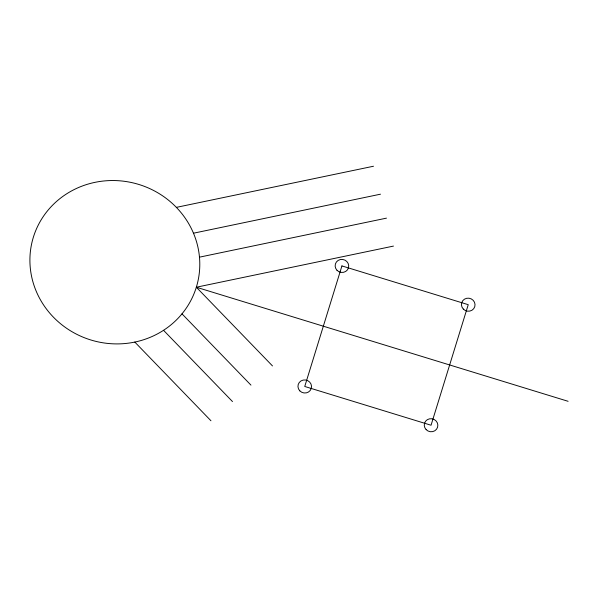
<?xml version="1.0" encoding="UTF-8"?>
<svg xmlns="http://www.w3.org/2000/svg" width="598" height="598" viewBox="0 0 598 598"><rect width="100%" height="100%" fill="white"/><g stroke="black" fill="none" stroke-linecap="round" stroke-linejoin="round"><path stroke-width="0.9" d="M176.365 207.371L373.496 166.237M193.483 233.205L380.485 194.186M199.478 257.162L386.472 218.143M272.486 365.924L196.338 287.227A85.245 81.388 16.2 0 0 94.88 182.368A85.245 81.388 16.2 0 0 53.327 317.067A85.245 81.388 16.2 0 0 196.338 287.227L393.462 246.092M196.338 287.227L568.1 401.303M181.994 313.845L250.951 385.119M163.538 330.305L232.495 401.572M134.819 342.071L210.959 420.768M341.929 265.923L304.748 386.472L431.053 425.23L468.241 304.688L341.929 265.923M337.01 270.311A6.817 6.511 16.2 0 0 348.447 267.926A6.817 6.511 16.2 0 0 340.329 259.539A6.817 6.511 16.2 0 0 337.01 270.311M299.822 390.86A6.817 6.511 16.2 0 0 311.266 388.468A6.817 6.511 16.2 0 0 303.149 380.081A6.817 6.511 16.2 0 0 299.822 390.86M426.135 429.618A6.817 6.511 16.2 0 0 437.579 427.234A6.817 6.511 16.2 0 0 429.461 418.839A6.817 6.511 16.2 0 0 426.135 429.618M463.315 309.076A6.817 6.511 16.2 0 0 474.76 306.684A6.817 6.511 16.2 0 0 466.642 298.297A6.817 6.511 16.2 0 0 463.315 309.076"/></g></svg>
